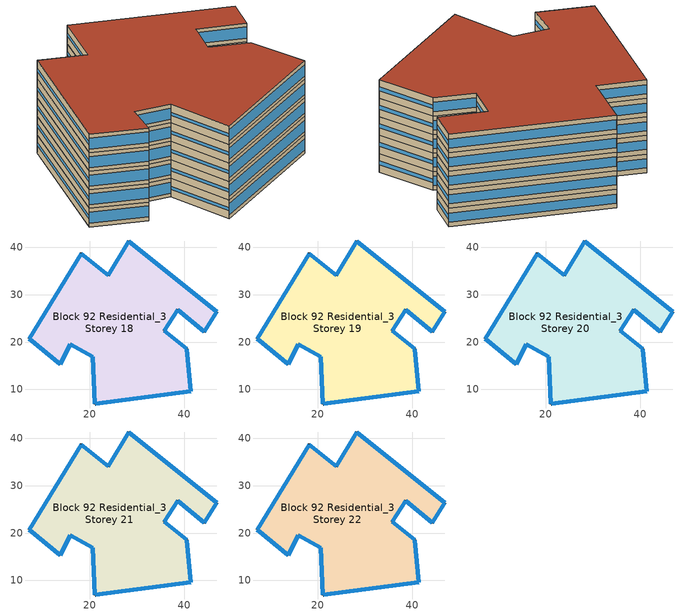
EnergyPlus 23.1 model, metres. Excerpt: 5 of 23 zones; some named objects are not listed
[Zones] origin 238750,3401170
Block 92 Residential_3 Storey 18
 floor outside (Project Floor): 46.8,26.39 44.21,22.23 38.57,26.81 35.78,22.44 40.48,18.55 41.32,9.66 21.12,6.93 20.6,16.93 15.87,19.6 13.75,15.32 7.27,20.69 18.25,38.73 23.89,34.16 28.29,41.37 z54
 wall outside (Project Wall): 7.27,20.69 13.75,15.32 15.87,19.6 20.6,16.93 21.12,6.93 41.32,9.66 40.48,18.55 35.78,22.44 38.57,26.81 44.21,22.23 46.8,26.39 28.29,41.37 23.89,34.16 18.25,38.73 7.27,20.69 z54:57
 window (Residential_south_window_construction): 7.27,20.69 13.75,15.32 / 15.87,19.59 20.59,16.93 / 21.13,6.93 41.31,9.65 / 38.57,26.81 44.21,22.24 z54.6:56.4
 window (Residential_east_window_construction): 13.75,15.32 15.87,19.59 / 41.32,9.66 40.48,18.55 / 35.78,22.44 38.57,26.81 / 44.21,22.24 46.8,26.38 z55.2:55.8
 window (Residential_west_window_construction): 20.6,16.92 21.12,6.94 / 28.28,41.37 23.89,34.16 / 18.25,38.72 7.27,20.7 z55.27:55.73
 window (Residential_north_window_construction): 40.48,18.55 35.78,22.44 / 46.8,26.39 28.29,41.36 / 23.89,34.16 18.25,38.73 z54.75:56.25
 roof outside (Project Ceiling): 41.32,9.66 40.48,18.55 35.78,22.44 38.57,26.81 44.21,22.23 46.8,26.39 28.29,41.37 23.89,34.16 18.25,38.73 7.27,20.69 13.75,15.32 15.87,19.6 20.6,16.93 21.12,6.93 z57
Block 92 Residential_3 Storey 19
 floor outside (Project Floor): 46.8,26.39 44.21,22.23 38.57,26.81 35.78,22.44 40.48,18.55 41.32,9.66 21.12,6.93 20.6,16.93 15.87,19.6 13.75,15.32 7.27,20.69 18.25,38.73 23.89,34.16 28.29,41.37 z57
 wall outside (Project Wall): 7.27,20.69 13.75,15.32 15.87,19.6 20.6,16.93 21.12,6.93 41.32,9.66 40.48,18.55 35.78,22.44 38.57,26.81 44.21,22.23 46.8,26.39 28.29,41.37 23.89,34.16 18.25,38.73 7.27,20.69 z57:60
 window (Residential_south_window_construction): 7.27,20.69 13.75,15.32 / 15.87,19.59 20.59,16.93 / 21.13,6.93 41.31,9.65 / 38.57,26.81 44.21,22.24 z57.6:59.4
 window (Residential_east_window_construction): 13.75,15.32 15.87,19.59 / 41.32,9.66 40.48,18.55 / 35.78,22.44 38.57,26.81 / 44.21,22.24 46.8,26.38 z58.2:58.8
 window (Residential_west_window_construction): 20.6,16.92 21.12,6.94 / 28.28,41.37 23.89,34.16 / 18.25,38.72 7.27,20.7 z58.27:58.73
 window (Residential_north_window_construction): 40.48,18.55 35.78,22.44 / 46.8,26.39 28.29,41.36 / 23.89,34.16 18.25,38.73 z57.75:59.25
 roof outside (Project Ceiling): 41.32,9.66 40.48,18.55 35.78,22.44 38.57,26.81 44.21,22.23 46.8,26.39 28.29,41.37 23.89,34.16 18.25,38.73 7.27,20.69 13.75,15.32 15.87,19.6 20.6,16.93 21.12,6.93 z60
Block 92 Residential_3 Storey 20
 floor outside (Project Floor): 46.8,26.39 44.21,22.23 38.57,26.81 35.78,22.44 40.48,18.55 41.32,9.66 21.12,6.93 20.6,16.93 15.87,19.6 13.75,15.32 7.27,20.69 18.25,38.73 23.89,34.16 28.29,41.37 z60
 wall outside (Project Wall): 7.27,20.69 13.75,15.32 15.87,19.6 20.6,16.93 21.12,6.93 41.32,9.66 40.48,18.55 35.78,22.44 38.57,26.81 44.21,22.23 46.8,26.39 28.29,41.37 23.89,34.16 18.25,38.73 7.27,20.69 z60:63
 window (Residential_south_window_construction): 7.27,20.69 13.75,15.32 / 15.87,19.59 20.59,16.93 / 21.13,6.93 41.31,9.65 / 38.57,26.81 44.21,22.24 z60.6:62.4
 window (Residential_east_window_construction): 13.75,15.32 15.87,19.59 / 41.32,9.66 40.48,18.55 / 35.78,22.44 38.57,26.81 / 44.21,22.24 46.8,26.38 z61.2:61.8
 window (Residential_west_window_construction): 20.6,16.92 21.12,6.94 / 28.28,41.37 23.89,34.16 / 18.25,38.72 7.27,20.7 z61.27:61.73
 window (Residential_north_window_construction): 40.48,18.55 35.78,22.44 / 46.8,26.39 28.29,41.36 / 23.89,34.16 18.25,38.73 z60.75:62.25
 roof outside (Project Ceiling): 41.32,9.66 40.48,18.55 35.78,22.44 38.57,26.81 44.21,22.23 46.8,26.39 28.29,41.37 23.89,34.16 18.25,38.73 7.27,20.69 13.75,15.32 15.87,19.6 20.6,16.93 21.12,6.93 z63
Block 92 Residential_3 Storey 21
 floor outside (Project Floor): 46.8,26.39 44.21,22.23 38.57,26.81 35.78,22.44 40.48,18.55 41.32,9.66 21.12,6.93 20.6,16.93 15.87,19.6 13.75,15.32 7.27,20.69 18.25,38.73 23.89,34.16 28.29,41.37 z63
 wall outside (Project Wall): 7.27,20.69 13.75,15.32 15.87,19.6 20.6,16.93 21.12,6.93 41.32,9.66 40.48,18.55 35.78,22.44 38.57,26.81 44.21,22.23 46.8,26.39 28.29,41.37 23.89,34.16 18.25,38.73 7.27,20.69 z63:66
 window (Residential_south_window_construction): 7.27,20.69 13.75,15.32 / 15.87,19.59 20.59,16.93 / 21.13,6.93 41.31,9.65 / 38.57,26.81 44.21,22.24 z63.6:65.4
 window (Residential_east_window_construction): 13.75,15.32 15.87,19.59 / 41.32,9.66 40.48,18.55 / 35.78,22.44 38.57,26.81 / 44.21,22.24 46.8,26.38 z64.2:64.8
 window (Residential_west_window_construction): 20.6,16.92 21.12,6.94 / 28.28,41.37 23.89,34.16 / 18.25,38.72 7.27,20.7 z64.28:64.72
 window (Residential_north_window_construction): 40.48,18.55 35.78,22.44 / 46.8,26.39 28.29,41.36 / 23.89,34.16 18.25,38.73 z63.75:65.25
 roof outside (Project Ceiling): 41.32,9.66 40.48,18.55 35.78,22.44 38.57,26.81 44.21,22.23 46.8,26.39 28.29,41.37 23.89,34.16 18.25,38.73 7.27,20.69 13.75,15.32 15.87,19.6 20.6,16.93 21.12,6.93 z66
Block 92 Residential_3 Storey 22
 floor outside (Project Floor): 46.8,26.39 44.21,22.23 38.57,26.81 35.78,22.44 40.48,18.55 41.32,9.66 21.12,6.93 20.6,16.93 15.87,19.6 13.75,15.32 7.27,20.69 18.25,38.73 23.89,34.16 28.29,41.37 z66
 wall outside (Project Wall): 7.27,20.69 13.75,15.32 15.87,19.6 20.6,16.93 21.12,6.93 41.32,9.66 40.48,18.55 35.78,22.44 38.57,26.81 44.21,22.23 46.8,26.39 28.29,41.37 23.89,34.16 18.25,38.73 7.27,20.69 z66:69
 window (Residential_south_window_construction): 7.27,20.69 13.75,15.32 / 15.87,19.59 20.59,16.93 / 21.13,6.93 41.31,9.65 / 38.57,26.81 44.21,22.24 z66.6:68.4
 window (Residential_east_window_construction): 13.75,15.32 15.87,19.59 / 41.32,9.66 40.48,18.55 / 35.78,22.44 38.57,26.81 / 44.21,22.24 46.8,26.38 z67.2:67.8
 window (Residential_west_window_construction): 20.6,16.92 21.12,6.94 / 28.28,41.37 23.89,34.16 / 18.25,38.72 7.27,20.7 z67.28:67.72
 window (Residential_north_window_construction): 40.48,18.55 35.78,22.44 / 46.8,26.39 28.29,41.36 / 23.89,34.16 18.25,38.73 z66.75:68.25
 roof outside (Project Flat Roof): 41.32,9.66 40.48,18.55 35.78,22.44 38.57,26.81 44.21,22.23 46.8,26.39 28.29,41.37 23.89,34.16 18.25,38.73 7.27,20.69 13.75,15.32 15.87,19.6 20.6,16.93 21.12,6.93 z69
[Building]
Building_1: North Axis=0; Terrain=City; Loads Convergence Tolerance Value=0.04; Temperature Convergence Tolerance Value=0.4; Solar Distribution=FullExterior; Maximum Number of Warmup Days=25; Minimum Number of Warmup Days=6
[Site:Location]
CHN Design_Conditions: Latitude=30; Longitude=114; Time Zone=8; Elevation=12
[SIZINGPERIOD:DESIGNDAY] Day of Month=21; DryBulb Temperature Range Modifier Type=DefaultMultipliers; Humidity Condition Type=Wetbulb; Barometric Pressure=101181; Rain Indicator=No; Snow Indicator=No; Daylight Saving Time Indicator=No; Sky Clearness=0; Begin Environment Reset Mode=FullResetAtBeginEnvironment
Name | Month | Day Type | Maximum DryBulb Temperature | Daily DryBulb Temperature Range | Wetbulb or DewPoint at Maximum DryBulb | Wind Speed | Wind Direction | Solar Model Indicator | ASHRAE Clear Sky Optical Depth for Beam Irradiance taub | ASHRAE Clear Sky Optical Depth for Diffuse Irradiance taud
Ann Htg 99.6% Condns DB | 1 | WinterDesignDay | -10 | 0 | -4.8 | 1 | 340 | ASHRAEClearSky | 0 | 0
Ann Clg .4% Condns DB=>MWB | 7 | SummerDesignDay | 40 | 6.6 | 27.1 | 3.5 | 220 | ASHRAETau | 0.781 | 1.413
[MATERIAL]
DefaultMaterial: Roughness=Rough; Thickness=0.1; Conductivity=0.1; Density=1000; Specific Heat=1000; Thermal Absorptance=0.9; Solar Absorptance=0.7; Visible Absorptance=0.7
[WINDOWMATERIAL:SIMPLEGLAZINGSYSTEM] UFactor=1.5; Solar Heat Gain Coefficient=0.4; Visible Transmittance=0.6
Residential_east_window; Residential_south_window; Residential_west_window; Residential_north_window
[CONSTRUCTION]
Project Wall; Project Floor; Project Flat Roof; Project Ceiling: DefaultMaterial
Residential_east_window_construction: Residential_east_window
Residential_south_window_construction: Residential_south_window
Residential_west_window_construction: Residential_west_window
Residential_north_window_construction: Residential_north_window
[SPACE] Ceiling Height=autocalculate; Volume=autocalculate; Floor Area=autocalculate; Space Type=Residential
Name | Zone
Block 92 Residential_3 Storey 18_space | Block 92 Residential_3 Storey 18
Block 92 Residential_3 Storey 19_space | Block 92 Residential_3 Storey 19
Block 92 Residential_3 Storey 20_space | Block 92 Residential_3 Storey 20
Block 92 Residential_3 Storey 21_space | Block 92 Residential_3 Storey 21
Block 92 Residential_3 Storey 22_space | Block 92 Residential_3 Storey 22
[SPACELIST]
Residential: Block 92 Residential_3 Storey 0_space, Block 92 Residential_3 Storey 1_space, Block 92 Residential_3 Storey 2_space, Block 92 Residential_3 Storey 3_space, Block 92 Residential_3 Storey 4_space, Block 92 Residential_3 Storey 5_space, Block 92 Residential_3 Storey 6_space, Block 92 Residential_3 Storey 7_space, Block 92 Residential_3 Storey 8_space, Block 92 Residential_3 Storey 9_space, Block 92 Residential_3 Storey 10_space, Block 92 Residential_3 Storey 11_space, Block 92 Residential_3 Storey 12_space, Block 92 Residential_3 Storey 13_space, Block 92 Residential_3 Storey 14_space, Block 92 Residential_3 Storey 15_space, Block 92 Residential_3 Storey 16_space, Block 92 Residential_3 Storey 17_space, Block 92 Residential_3 Storey 18_space, Block 92 Residential_3 Storey 19_space, Block 92 Residential_3 Storey 20_space, Block 92 Residential_3 Storey 21_space, Block 92 Residential_3 Storey 22_space
[ZONE] Type=1; Multiplier=1; Ceiling Height=autocalculate; Volume=autocalculate; Floor Area=autocalculate; Part of Total Floor Area=Yes
Block 92 Residential_3 Storey 18; Block 92 Residential_3 Storey 19; Block 92 Residential_3 Storey 20; Block 92 Residential_3 Storey 21; Block 92 Residential_3 Storey 22
[PEOPLE]
People_for_residential: Zone or ZoneList or Space or SpaceList=Residential; Number of People Schedule=SeasonalSchedule_Schedule_residential_people; Number of People Calculation Method=People/Area; People per Floor Area=0.04; Fraction Radiant=0.3; Sensible Heat Fraction=autocalculate; Activity Level Schedule=SeasonalSchedule_Schedule_residential_activity; Carbon Dioxide Generation Rate=3.82e-08; Enable ASHRAE 55 Comfort Warnings=No; Mean Radiant Temperature Calculation Type=ZoneAveraged; Clothing Insulation Calculation Method=ClothingInsulationSchedule; Cold Stress Temperature Threshold=15.56; Heat Stress Temperature Threshold=30
[LIGHTS]
Light_for_residential: Zone or ZoneList or Space or SpaceList=Residential; Schedule=SeasonalSchedule_residential_lighting; Design Level Calculation Method=Watts/Area; Watts per Zone Floor Area=5; Return Air Fraction=0; Fraction Radiant=0.32; Fraction Visible=0.25; Fraction Replaceable=1; EndUse Subcategory=General; Return Air Fraction Calculated from Plenum Temperature=No; Return Air Fraction Function of Plenum Temperature Coefficient 1=0; Return Air Fraction Function of Plenum Temperature Coefficient 2=0
[ELECTRICEQUIPMENT]
Equipment_for_residential: Zone or ZoneList or Space or SpaceList=Residential; Schedule=SeasonalSchedule_Schedule_residential_equipment; Design Level Calculation Method=Watts/Area; Watts per Zone Floor Area=3.8; Fraction Latent=0; Fraction Radiant=0; Fraction Lost=0; EndUse Subcategory=Electric Equipment
[DAYLIGHTING:CONTROLS] Illuminance Setpoint at Reference Point 1=300
Name | Zone or Space | Glare Calculation Daylighting Reference Point | Daylighting Reference Point 1
Dlight_Block 92 Residential_3 Storey 18 | Block 92 Residential_3 Storey 18 | Rpoint_Block 92 Residential_3 Storey 18 | Rpoint_Block 92 Residential_3 Storey 18
Dlight_Block 92 Residential_3 Storey 19 | Block 92 Residential_3 Storey 19 | Rpoint_Block 92 Residential_3 Storey 19 | Rpoint_Block 92 Residential_3 Storey 19
Dlight_Block 92 Residential_3 Storey 20 | Block 92 Residential_3 Storey 20 | Rpoint_Block 92 Residential_3 Storey 20 | Rpoint_Block 92 Residential_3 Storey 20
Dlight_Block 92 Residential_3 Storey 21 | Block 92 Residential_3 Storey 21 | Rpoint_Block 92 Residential_3 Storey 21 | Rpoint_Block 92 Residential_3 Storey 21
Dlight_Block 92 Residential_3 Storey 22 | Block 92 Residential_3 Storey 22 | Rpoint_Block 92 Residential_3 Storey 22 | Rpoint_Block 92 Residential_3 Storey 22
[HVACTEMPLATE:ZONE:IDEALLOADSAIRSYSTEM] Template Thermostat=Thermostat_for_residential; Maximum Heating Supply Air Temperature=50; Minimum Cooling Supply Air Temperature=13; Maximum Heating Supply Air Humidity Ratio=0.0156; Minimum Cooling Supply Air Humidity Ratio=0.0077; Heating Limit=NoLimit; Cooling Limit=NoLimit; Dehumidification Control Type=ConstantSensibleHeatRatio; Cooling Sensible Heat Ratio=0.7; Dehumidification Setpoint=60; Humidification Control Type=None; Humidification Setpoint=30; Outdoor Air Method=DetailedSpecification; Outdoor Air Flow Rate per Person=0.00944; Outdoor Air Flow Rate per Zone Floor Area=0; Outdoor Air Flow Rate per Zone=0; Design Specification Outdoor Air Object=Ventilation_for_residential; Demand Controlled Ventilation Type=None; Outdoor Air Economizer Type=NoEconomizer; Heat Recovery Type=None; Sensible Heat Recovery Effectiveness=0.7; Latent Heat Recovery Effectiveness=0.65
Block 92 Residential_3 Storey 18; Block 92 Residential_3 Storey 19; Block 92 Residential_3 Storey 20; Block 92 Residential_3 Storey 21; Block 92 Residential_3 Storey 22
[DESIGNSPECIFICATION:OUTDOORAIR]
Ventilation_for_residential: Outdoor Air Method=Flow/Person; Outdoor Air Flow per Person=0.00833333; Outdoor Air Flow per Zone Floor Area=0; Outdoor Air Flow per Zone=0; Outdoor Air Flow Air Changes per Hour=0
[SCHEDULE:DAY:HOURLY]
Schedule_residential_lighting_weekday_hourly; Schedule_residential_lighting_holiday_hourly: 0.1, 0.1, 0.1, 0.1, 0.1, 0.8, 0.5, 0, 0, 0, 0, 0, 0, 0, 0, 0, 0, 0, 1, 1, 1, 1, 0.1, 0.1
Schedule_residential_equipment_weekday_hourly: 0.2, 0.2, 0.2, 0.2, 0.2, 0.2, 0.8, 0.8, 0.6, 0.6, 0.8, 0.8, 0.8, 0.5, 0.5, 0.5, 0.6, 0.9, 0.9, 0.9, 0.9, 0.9, 0.2, 0.2
Schedule_residential_equipment_holiday_hourly: 0.2, 0.2, 0.2, 0.2, 0.2, 0.2, 0.75, 1, 0.5, 0.3, 0.5, 0.8, 0.5, 0.25, 0.25, 0.25, 0.25, 0.5, 0.9, 0.8, 0.75, 0.5, 0.2, 0.2
Schedule_residential_people_weekday_hourly: 1, 1, 1, 1, 1, 1, 0.5, 0.5, 0, 0, 0, 0, 0, 0, 0, 0, 0, 0, 0, 0, 0.5, 1, 1, 1
Schedule_residential_people_holiday_hourly: 0.5, 0.5, 0.5, 0.5, 0.5, 0.5, 0.5, 0.5, 0.5, 0.5, 0.5, 0.5, 0.5, 0.5, 0.5, 0.5, 0.5, 0.5, 0.5, 0.5, 0.5, 0.5, 0.5, 0.5
Schedule_residential_activity_weekday_hourly; Schedule_residential_activity_holiday_hourly: 108, 108, 108, 108, 108, 108, 108, 108, 108, 108, 108, 108, 108, 108, 108, 108, 108, 108, 108, 108, 108, 108, 108, 108
[SCHEDULE:WEEK:DAILY]
Schedule_residential_lighting_weekly: Schedule_residential_lighting_holiday_hourly, Schedule_residential_lighting_weekday_hourly, Schedule_residential_lighting_weekday_hourly, Schedule_residential_lighting_weekday_hourly, Schedule_residential_lighting_weekday_hourly, Schedule_residential_lighting_weekday_hourly, Schedule_residential_lighting_holiday_hourly, Schedule_residential_lighting_holiday_hourly, Schedule_residential_lighting_weekday_hourly, Schedule_residential_lighting_weekday_hourly, Schedule_residential_lighting_holiday_hourly, Schedule_residential_lighting_holiday_hourly
Schedule_residential_equipment_weekly: Schedule_residential_equipment_holiday_hourly, Schedule_residential_equipment_weekday_hourly, Schedule_residential_equipment_weekday_hourly, Schedule_residential_equipment_weekday_hourly, Schedule_residential_equipment_weekday_hourly, Schedule_residential_equipment_weekday_hourly, Schedule_residential_equipment_holiday_hourly, Schedule_residential_equipment_holiday_hourly, Schedule_residential_equipment_weekday_hourly, Schedule_residential_equipment_weekday_hourly, Schedule_residential_equipment_holiday_hourly, Schedule_residential_equipment_holiday_hourly
Schedule_residential_people_weekly: Schedule_residential_people_holiday_hourly, Schedule_residential_people_weekday_hourly, Schedule_residential_people_weekday_hourly, Schedule_residential_people_weekday_hourly, Schedule_residential_people_weekday_hourly, Schedule_residential_people_weekday_hourly, Schedule_residential_people_holiday_hourly, Schedule_residential_people_holiday_hourly, Schedule_residential_people_weekday_hourly, Schedule_residential_people_weekday_hourly, Schedule_residential_people_holiday_hourly, Schedule_residential_people_holiday_hourly
Schedule_residential_activity_weekly: Schedule_residential_activity_holiday_hourly, Schedule_residential_activity_weekday_hourly, Schedule_residential_activity_weekday_hourly, Schedule_residential_activity_weekday_hourly, Schedule_residential_activity_weekday_hourly, Schedule_residential_activity_weekday_hourly, Schedule_residential_activity_holiday_hourly, Schedule_residential_activity_holiday_hourly, Schedule_residential_activity_weekday_hourly, Schedule_residential_activity_weekday_hourly, Schedule_residential_activity_holiday_hourly, Schedule_residential_activity_holiday_hourly
[SCHEDULE:YEAR]
SeasonalSchedule_residential_lighting: Schedule_residential_lighting_weekly, 1, 1, 12, 31
SeasonalSchedule_Schedule_residential_equipment: Schedule_residential_equipment_weekly, 1, 1, 12, 31
SeasonalSchedule_Schedule_residential_people: Schedule_residential_people_weekly, 1, 1, 12, 31
SeasonalSchedule_Schedule_residential_activity: Schedule_residential_activity_weekly, 1, 1, 12, 31
